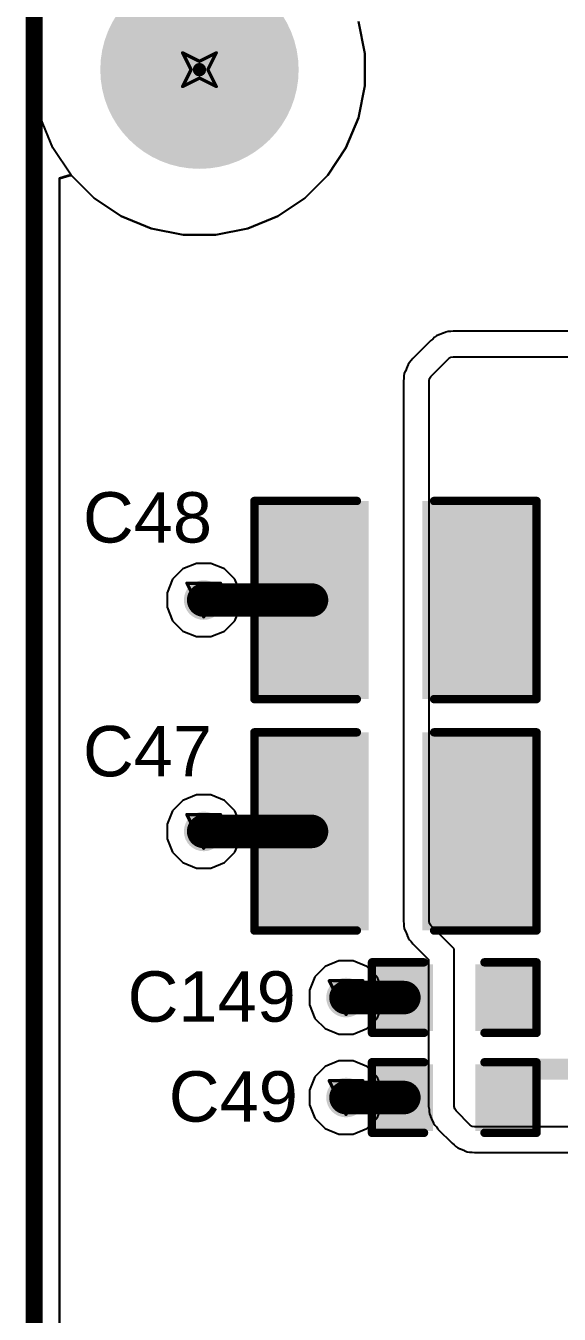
# Model space of a CAD drawing. Header units: inches. Extents: x 0 to 12.2, y 0 to 7.
# Drawn here: x -0.005 to 0.313, y 3.885 to 4.652 of the extents above; entities that cross this region are included whole.
import ezdxf

# ---------------------------------------------------------------- set-up
doc = ezdxf.new("R2010")
doc.units = ezdxf.units.IN
doc.header["$MEASUREMENT"] = 0
for name, color, linetype in [('Board Outline', 216, 'Continuous'), ('Bottom Layer', 5, 'Continuous'), ('Bottom Solder', 6, 'Continuous'), ('Drill Drawing', 1, 'Continuous'), ('Layer 1', 16, 'Continuous'), ('Layer 2', 76, 'Continuous'), ('Multi-Layer', 9, 'Continuous'), ('Pad Holes', 156, 'Continuous'), ('Top Layer', 1, 'Continuous'), ('Top Overlay', 2, 'Continuous'), ('Top Paste', 8, 'Continuous'), ('Top Solder', 216, 'Continuous'), ('Via Holes', 16, 'Continuous')]:
    doc.layers.add(name, color=color, linetype=linetype)
doc.styles.add('Arial', font='', dxfattribs={"height": 0.2})
doc.styles.get('Arial').set_extended_font_data('Arial')

# ---------------------------------------------------------------- blocks, each defined once
blk = doc.blocks.new('C___0603_209')
at = {"layer": 'Top Layer'}
for points in [[(-0.015, 0.0175), (-0.015, -0.0175), (-0.045, -0.0175), (-0.045, 0.0175)], [(0.045, 0.0175), (0.045, -0.0175), (0.015, -0.0175), (0.015, 0.0175)]]:
    blk.add_hatch(color=1, dxfattribs=at).paths.add_polyline_path(points)
at = {"layer": 'Top Paste'}
for points in [[(-0.015, 0.0175), (-0.015, -0.0175), (-0.045, -0.0175), (-0.045, 0.0175)], [(0.045, 0.0175), (0.045, -0.0175), (0.015, -0.0175), (0.015, 0.0175)]]:
    blk.add_hatch(color=8, dxfattribs=at).paths.add_polyline_path(points)
at = {"layer": 'Top Solder'}
for points in [[(-0.01264, 0.01986), (-0.01264, -0.01986), (-0.04736, -0.01986), (-0.04736, 0.01986)], [(0.04736, 0.01986), (0.04736, -0.01986), (0.01264, -0.01986), (0.01264, 0.01986)]]:
    blk.add_hatch(color=216, dxfattribs=at).paths.add_polyline_path(points)
at = {"layer": 'Top Overlay'}
for points in [[(-0.049, 0.021, 0.005, 0.005, 0), (-0.018, 0.021, 0.005, 0.005, 0)], [(-0.049, -0.021, 0.005, 0.005, 0), (-0.049, 0.021, 0.005, 0.005, 0)], [(0.018, 0.021, 0.005, 0.005, 0), (0.049, 0.021, 0.005, 0.005, 0)], [(0.049, -0.021, 0.005, 0.005, 0), (0.049, 0.021, 0.005, 0.005, 0)], [(-0.049, -0.021, 0.005, 0.005, 0), (-0.018, -0.021, 0.005, 0.005, 0)], [(0.018, -0.021, 0.005, 0.005, 0), (0.049, -0.021, 0.005, 0.005, 0)]]:
    blk.add_lwpolyline(points, format="xyseb", dxfattribs=at)
for points in [[(-0.05025, 0.021, 0.0025, 0.0025, 1), (-0.04775, 0.021, 0.0025, 0.0025, 1)], [(-0.05025, 0.021, 0.0025, 0.0025, 1), (-0.04775, 0.021, 0.0025, 0.0025, 1)], [(-0.01925, 0.021, 0.0025, 0.0025, 1), (-0.01675, 0.021, 0.0025, 0.0025, 1)], [(0.01675, 0.021, 0.0025, 0.0025, 1), (0.01925, 0.021, 0.0025, 0.0025, 1)], [(0.04775, 0.021, 0.0025, 0.0025, 1), (0.05025, 0.021, 0.0025, 0.0025, 1)], [(0.04775, 0.021, 0.0025, 0.0025, 1), (0.05025, 0.021, 0.0025, 0.0025, 1)], [(-0.05025, -0.021, 0.0025, 0.0025, 1), (-0.04775, -0.021, 0.0025, 0.0025, 1)], [(-0.05025, -0.021, 0.0025, 0.0025, 1), (-0.04775, -0.021, 0.0025, 0.0025, 1)], [(-0.01925, -0.021, 0.0025, 0.0025, 1), (-0.01675, -0.021, 0.0025, 0.0025, 1)], [(0.01675, -0.021, 0.0025, 0.0025, 1), (0.01925, -0.021, 0.0025, 0.0025, 1)], [(0.04775, -0.021, 0.0025, 0.0025, 1), (0.05025, -0.021, 0.0025, 0.0025, 1)], [(0.04775, -0.021, 0.0025, 0.0025, 1), (0.05025, -0.021, 0.0025, 0.0025, 1)]]:
    blk.add_lwpolyline(points, format="xyseb", close=True, dxfattribs=at)
blk = doc.blocks.new('C___0603_306')
at = {"layer": 'Top Layer'}
for points in [[(-0.015, 0.0175), (-0.015, -0.0175), (-0.045, -0.0175), (-0.045, 0.0175)], [(0.045, 0.0175), (0.045, -0.0175), (0.015, -0.0175), (0.015, 0.0175)]]:
    blk.add_hatch(color=1, dxfattribs=at).paths.add_polyline_path(points)
at = {"layer": 'Top Paste'}
for points in [[(-0.015, 0.0175), (-0.015, -0.0175), (-0.045, -0.0175), (-0.045, 0.0175)], [(0.045, 0.0175), (0.045, -0.0175), (0.015, -0.0175), (0.015, 0.0175)]]:
    blk.add_hatch(color=8, dxfattribs=at).paths.add_polyline_path(points)
at = {"layer": 'Top Solder'}
for points in [[(-0.01264, 0.01986), (-0.01264, -0.01986), (-0.04736, -0.01986), (-0.04736, 0.01986)], [(0.04736, 0.01986), (0.04736, -0.01986), (0.01264, -0.01986), (0.01264, 0.01986)]]:
    blk.add_hatch(color=216, dxfattribs=at).paths.add_polyline_path(points)
at = {"layer": 'Top Overlay'}
for points in [[(-0.049, 0.021, 0.005, 0.005, 0), (-0.018, 0.021, 0.005, 0.005, 0)], [(-0.049, -0.021, 0.005, 0.005, 0), (-0.049, 0.021, 0.005, 0.005, 0)], [(0.018, 0.021, 0.005, 0.005, 0), (0.049, 0.021, 0.005, 0.005, 0)], [(0.049, -0.021, 0.005, 0.005, 0), (0.049, 0.021, 0.005, 0.005, 0)], [(-0.049, -0.021, 0.005, 0.005, 0), (-0.018, -0.021, 0.005, 0.005, 0)], [(0.018, -0.021, 0.005, 0.005, 0), (0.049, -0.021, 0.005, 0.005, 0)]]:
    blk.add_lwpolyline(points, format="xyseb", dxfattribs=at)
for points in [[(-0.05025, 0.021, 0.0025, 0.0025, 1), (-0.04775, 0.021, 0.0025, 0.0025, 1)], [(-0.05025, 0.021, 0.0025, 0.0025, 1), (-0.04775, 0.021, 0.0025, 0.0025, 1)], [(-0.01925, 0.021, 0.0025, 0.0025, 1), (-0.01675, 0.021, 0.0025, 0.0025, 1)], [(0.01675, 0.021, 0.0025, 0.0025, 1), (0.01925, 0.021, 0.0025, 0.0025, 1)], [(0.04775, 0.021, 0.0025, 0.0025, 1), (0.05025, 0.021, 0.0025, 0.0025, 1)], [(0.04775, 0.021, 0.0025, 0.0025, 1), (0.05025, 0.021, 0.0025, 0.0025, 1)], [(-0.05025, -0.021, 0.0025, 0.0025, 1), (-0.04775, -0.021, 0.0025, 0.0025, 1)], [(-0.05025, -0.021, 0.0025, 0.0025, 1), (-0.04775, -0.021, 0.0025, 0.0025, 1)], [(-0.01925, -0.021, 0.0025, 0.0025, 1), (-0.01675, -0.021, 0.0025, 0.0025, 1)], [(0.01675, -0.021, 0.0025, 0.0025, 1), (0.01925, -0.021, 0.0025, 0.0025, 1)], [(0.04775, -0.021, 0.0025, 0.0025, 1), (0.05025, -0.021, 0.0025, 0.0025, 1)], [(0.04775, -0.021, 0.0025, 0.0025, 1), (0.05025, -0.021, 0.0025, 0.0025, 1)]]:
    blk.add_lwpolyline(points, format="xyseb", close=True, dxfattribs=at)
blk = doc.blocks.new('C___1210_307')
at = {"layer": 'Top Layer'}
for points in [[(-0.08, 0.055), (-0.02, 0.055), (-0.02, -0.055), (-0.08, -0.055)], [(0.02, 0.055), (0.08, 0.055), (0.08, -0.055), (0.02, -0.055)]]:
    blk.add_hatch(color=1, dxfattribs=at).paths.add_polyline_path(points)
at = {"layer": 'Top Paste'}
for points in [[(-0.08, 0.055), (-0.02, 0.055), (-0.02, -0.055), (-0.08, -0.055)], [(0.02, 0.055), (0.08, 0.055), (0.08, -0.055), (0.02, -0.055)]]:
    blk.add_hatch(color=8, dxfattribs=at).paths.add_polyline_path(points)
at = {"layer": 'Top Solder'}
for points in [[(-0.084, 0.059), (-0.016, 0.059), (-0.016, -0.059), (-0.084, -0.059)], [(0.016, 0.059), (0.084, 0.059), (0.084, -0.059), (0.016, -0.059)]]:
    blk.add_hatch(color=216, dxfattribs=at).paths.add_polyline_path(points)
at = {"layer": 'Top Overlay'}
for points in [[(-0.084, 0.059, 0.005, 0.005, 0), (-0.023, 0.059, 0.005, 0.005, 0)], [(-0.084, -0.059, 0.005, 0.005, 0), (-0.084, 0.059, 0.005, 0.005, 0)], [(0.023, 0.059, 0.005, 0.005, 0), (0.084, 0.059, 0.005, 0.005, 0)], [(0.084, -0.059, 0.005, 0.005, 0), (0.084, 0.059, 0.005, 0.005, 0)], [(-0.084, -0.059, 0.005, 0.005, 0), (-0.023, -0.059, 0.005, 0.005, 0)], [(0.023, -0.059, 0.005, 0.005, 0), (0.084, -0.059, 0.005, 0.005, 0)]]:
    blk.add_lwpolyline(points, format="xyseb", dxfattribs=at)
for points in [[(-0.08525, 0.059, 0.0025, 0.0025, 1), (-0.08275, 0.059, 0.0025, 0.0025, 1)], [(-0.08525, 0.059, 0.0025, 0.0025, 1), (-0.08275, 0.059, 0.0025, 0.0025, 1)], [(-0.02425, 0.059, 0.0025, 0.0025, 1), (-0.02175, 0.059, 0.0025, 0.0025, 1)], [(0.02175, 0.059, 0.0025, 0.0025, 1), (0.02425, 0.059, 0.0025, 0.0025, 1)], [(0.08275, 0.059, 0.0025, 0.0025, 1), (0.08525, 0.059, 0.0025, 0.0025, 1)], [(0.08275, 0.059, 0.0025, 0.0025, 1), (0.08525, 0.059, 0.0025, 0.0025, 1)], [(-0.08525, -0.059, 0.0025, 0.0025, 1), (-0.08275, -0.059, 0.0025, 0.0025, 1)], [(-0.08525, -0.059, 0.0025, 0.0025, 1), (-0.08275, -0.059, 0.0025, 0.0025, 1)], [(-0.02425, -0.059, 0.0025, 0.0025, 1), (-0.02175, -0.059, 0.0025, 0.0025, 1)], [(0.02175, -0.059, 0.0025, 0.0025, 1), (0.02425, -0.059, 0.0025, 0.0025, 1)], [(0.08275, -0.059, 0.0025, 0.0025, 1), (0.08525, -0.059, 0.0025, 0.0025, 1)], [(0.08275, -0.059, 0.0025, 0.0025, 1), (0.08525, -0.059, 0.0025, 0.0025, 1)]]:
    blk.add_lwpolyline(points, format="xyseb", close=True, dxfattribs=at)
blk = doc.blocks.new('C___1210_308')
at = {"layer": 'Top Layer'}
for points in [[(-0.08, 0.055), (-0.02, 0.055), (-0.02, -0.055), (-0.08, -0.055)], [(0.02, 0.055), (0.08, 0.055), (0.08, -0.055), (0.02, -0.055)]]:
    blk.add_hatch(color=1, dxfattribs=at).paths.add_polyline_path(points)
at = {"layer": 'Top Paste'}
for points in [[(-0.08, 0.055), (-0.02, 0.055), (-0.02, -0.055), (-0.08, -0.055)], [(0.02, 0.055), (0.08, 0.055), (0.08, -0.055), (0.02, -0.055)]]:
    blk.add_hatch(color=8, dxfattribs=at).paths.add_polyline_path(points)
at = {"layer": 'Top Solder'}
for points in [[(-0.084, 0.059), (-0.016, 0.059), (-0.016, -0.059), (-0.084, -0.059)], [(0.016, 0.059), (0.084, 0.059), (0.084, -0.059), (0.016, -0.059)]]:
    blk.add_hatch(color=216, dxfattribs=at).paths.add_polyline_path(points)
at = {"layer": 'Top Overlay'}
for points in [[(-0.084, 0.059, 0.005, 0.005, 0), (-0.023, 0.059, 0.005, 0.005, 0)], [(-0.084, -0.059, 0.005, 0.005, 0), (-0.084, 0.059, 0.005, 0.005, 0)], [(0.023, 0.059, 0.005, 0.005, 0), (0.084, 0.059, 0.005, 0.005, 0)], [(0.084, -0.059, 0.005, 0.005, 0), (0.084, 0.059, 0.005, 0.005, 0)], [(-0.084, -0.059, 0.005, 0.005, 0), (-0.023, -0.059, 0.005, 0.005, 0)], [(0.023, -0.059, 0.005, 0.005, 0), (0.084, -0.059, 0.005, 0.005, 0)]]:
    blk.add_lwpolyline(points, format="xyseb", dxfattribs=at)
for points in [[(-0.08525, 0.059, 0.0025, 0.0025, 1), (-0.08275, 0.059, 0.0025, 0.0025, 1)], [(-0.08525, 0.059, 0.0025, 0.0025, 1), (-0.08275, 0.059, 0.0025, 0.0025, 1)], [(-0.02425, 0.059, 0.0025, 0.0025, 1), (-0.02175, 0.059, 0.0025, 0.0025, 1)], [(0.02175, 0.059, 0.0025, 0.0025, 1), (0.02425, 0.059, 0.0025, 0.0025, 1)], [(0.08275, 0.059, 0.0025, 0.0025, 1), (0.08525, 0.059, 0.0025, 0.0025, 1)], [(0.08275, 0.059, 0.0025, 0.0025, 1), (0.08525, 0.059, 0.0025, 0.0025, 1)], [(-0.08525, -0.059, 0.0025, 0.0025, 1), (-0.08275, -0.059, 0.0025, 0.0025, 1)], [(-0.08525, -0.059, 0.0025, 0.0025, 1), (-0.08275, -0.059, 0.0025, 0.0025, 1)], [(-0.02425, -0.059, 0.0025, 0.0025, 1), (-0.02175, -0.059, 0.0025, 0.0025, 1)], [(0.02175, -0.059, 0.0025, 0.0025, 1), (0.02425, -0.059, 0.0025, 0.0025, 1)], [(0.08275, -0.059, 0.0025, 0.0025, 1), (0.08525, -0.059, 0.0025, 0.0025, 1)], [(0.08275, -0.059, 0.0025, 0.0025, 1), (0.08525, -0.059, 0.0025, 0.0025, 1)]]:
    blk.add_lwpolyline(points, format="xyseb", close=True, dxfattribs=at)

msp = doc.modelspace()

# ---------------------------------------------------------------- hatches: boundary and pattern name
at = {"layer": 'Bottom Layer'}
h = msp.add_hatch(color=5, dxfattribs=at)
edge = h.paths.add_edge_path()
edge.add_arc((0.10095, 4.31015), 0.01181, 0, 360)
h = msp.add_hatch(color=5, dxfattribs=at)
edge = h.paths.add_edge_path()
edge.add_arc((0.10095, 4.17236), 0.01181, 0, 360)
h = msp.add_hatch(color=5, dxfattribs=at)
edge = h.paths.add_edge_path()
edge.add_arc((0.18569, 4.0734), 0.01181, 0, 360)
h = msp.add_hatch(color=5, dxfattribs=at)
edge = h.paths.add_edge_path()
edge.add_arc((0.18569, 4.01388), 0.01181, 0, 360)
at = {"layer": 'Bottom Solder'}
h = msp.add_hatch(color=6, dxfattribs=at)
edge = h.paths.add_edge_path()
edge.add_arc((0.09842, 4.62599), 0.004, 0, 360)
at = {"layer": 'Layer 1'}
h = msp.add_hatch(color=16, dxfattribs=at)
edge = h.paths.add_edge_path()
edge.add_arc((0.10095, 4.31015), 0.01181, 0, 360)
h = msp.add_hatch(color=16, dxfattribs=at)
edge = h.paths.add_edge_path()
edge.add_arc((0.10095, 4.17236), 0.01181, 0, 360)
h = msp.add_hatch(color=16, dxfattribs=at)
edge = h.paths.add_edge_path()
edge.add_arc((0.18569, 4.0734), 0.01181, 0, 360)
h = msp.add_hatch(color=16, dxfattribs=at)
edge = h.paths.add_edge_path()
edge.add_arc((0.18569, 4.01388), 0.01181, 0, 360)
at = {"layer": 'Layer 2'}
h = msp.add_hatch(color=76, dxfattribs=at)
edge = h.paths.add_edge_path()
edge.add_arc((0.10095, 4.31015), 0.01181, 0, 360)
h = msp.add_hatch(color=76, dxfattribs=at)
edge = h.paths.add_edge_path()
edge.add_arc((0.10095, 4.17236), 0.01181, 0, 360)
h = msp.add_hatch(color=76, dxfattribs=at)
edge = h.paths.add_edge_path()
edge.add_arc((0.18569, 4.0734), 0.01181, 0, 360)
h = msp.add_hatch(color=76, dxfattribs=at)
edge = h.paths.add_edge_path()
edge.add_arc((0.18569, 4.01388), 0.01181, 0, 360)
at = {"layer": 'Pad Holes'}
h = msp.add_hatch(color=7, dxfattribs=at)
edge = h.paths.add_edge_path()
edge.add_arc((0.09842, 4.62599), 0.05906, 0, 360)
at = {"layer": 'Top Layer'}
h = msp.add_hatch(color=1, dxfattribs=at)
edge = h.paths.add_edge_path()
edge.add_arc((0.10095, 4.31015), 0.01181, 0, 360)
h = msp.add_hatch(color=1, dxfattribs=at)
edge = h.paths.add_edge_path()
edge.add_arc((0.10095, 4.17236), 0.01181, 0, 360)
h = msp.add_hatch(color=1, dxfattribs=at)
edge = h.paths.add_edge_path()
edge.add_arc((0.18569, 4.0734), 0.01181, 0, 360)
msp.add_hatch(color=1, dxfattribs=at).paths.add_polyline_path([(0.29512, 4.02443), (0.40289, 4.02443), (0.40289, 4.03703), (0.29512, 4.03703)])
h = msp.add_hatch(color=1, dxfattribs=at)
edge = h.paths.add_edge_path()
edge.add_arc((0.18569, 4.01388), 0.01181, 0, 360)
at = {"layer": 'Top Solder'}
h = msp.add_hatch(color=216, dxfattribs=at)
edge = h.paths.add_edge_path()
edge.add_arc((0.09842, 4.62599), 0.004, 0, 360)
at = {"layer": 'Via Holes'}
h = msp.add_hatch(color=7, dxfattribs=at)
edge = h.paths.add_edge_path()
edge.add_arc((0.10095, 4.31015), 0.00591, 0, 360)
h = msp.add_hatch(color=7, dxfattribs=at)
edge = h.paths.add_edge_path()
edge.add_arc((0.10095, 4.17236), 0.00591, 0, 360)
h = msp.add_hatch(color=7, dxfattribs=at)
edge = h.paths.add_edge_path()
edge.add_arc((0.18569, 4.0734), 0.00591, 0, 360)
h = msp.add_hatch(color=7, dxfattribs=at)
edge = h.paths.add_edge_path()
edge.add_arc((0.18569, 4.01388), 0.00591, 0, 360)

# ---------------------------------------------------------------- linework, layer by layer
at = {"layer": 'Board Outline'}
msp.add_lwpolyline([(0, 0, 0.01, 0.01, 0), (0, 4.72441, 0.01, 0.01, 0)], format="xyseb", dxfattribs=at)
at = {"layer": 'Bottom Layer'}
for p, q in [((0.19685, 4.63568), (0.19307, 4.6547)), ((0.19685, 4.61629), (0.19685, 4.63568)), ((0.19307, 4.59728), (0.19685, 4.61629)), ((0.18565, 4.57936), (0.19307, 4.59728)), ((0.17487, 4.56324), (0.18565, 4.57936)), ((0.01529, 4.56122), (0.02054, 4.56281)), ((0.01529, 0.16319), (0.01529, 4.56122)), ((0.02054, 4.56281), (0.02229, 4.56292)), ((0.02229, 4.56292), (0.03568, 4.54954)), ((0.16117, 4.54954), (0.17487, 4.56324)), ((0.03568, 4.54954), (0.0518, 4.53876)), ((0.14504, 4.53876), (0.16117, 4.54954)), ((0.0518, 4.53876), (0.06971, 4.53134)), ((0.12713, 4.53134), (0.14504, 4.53876)), ((0.06971, 4.53134), (0.08873, 4.52756)), ((0.08873, 4.52756), (0.10812, 4.52756)), ((0.10812, 4.52756), (0.12713, 4.53134))]:
    msp.add_line(p, q, dxfattribs=at)
at = {"layer": 'Drill Drawing'}
for points in [[(0.08842, 4.63599, 0.002, 0.002, 0), (0.09842, 4.63099, 0.002, 0.002, 0)], [(0.08842, 4.63599, 0.002, 0.002, 0), (0.09342, 4.62599, 0.002, 0.002, 0)], [(0.09842, 4.63099, 0.002, 0.002, 0), (0.10842, 4.63599, 0.002, 0.002, 0)], [(0.10342, 4.62599, 0.002, 0.002, 0), (0.10842, 4.63599, 0.002, 0.002, 0)], [(0.08842, 4.61599, 0.002, 0.002, 0), (0.09342, 4.62599, 0.002, 0.002, 0)], [(0.10342, 4.62599, 0.002, 0.002, 0), (0.10842, 4.61599, 0.002, 0.002, 0)], [(0.08842, 4.61599, 0.002, 0.002, 0), (0.09842, 4.62099, 0.002, 0.002, 0)], [(0.09842, 4.62099, 0.002, 0.002, 0), (0.10842, 4.61599, 0.002, 0.002, 0)], [(0.09095, 4.32015, 0.002, 0.002, 0), (0.11095, 4.32015, 0.002, 0.002, 0)], [(0.09095, 4.32015, 0.002, 0.002, 0), (0.10095, 4.30015, 0.002, 0.002, 0)], [(0.10095, 4.30015, 0.002, 0.002, 0), (0.11095, 4.32015, 0.002, 0.002, 0)], [(0.09095, 4.18236, 0.002, 0.002, 0), (0.11095, 4.18236, 0.002, 0.002, 0)], [(0.09095, 4.18236, 0.002, 0.002, 0), (0.10095, 4.16236, 0.002, 0.002, 0)], [(0.10095, 4.16236, 0.002, 0.002, 0), (0.11095, 4.18236, 0.002, 0.002, 0)], [(0.17569, 4.0834, 0.002, 0.002, 0), (0.19569, 4.0834, 0.002, 0.002, 0)], [(0.17569, 4.0834, 0.002, 0.002, 0), (0.18569, 4.0634, 0.002, 0.002, 0)], [(0.18569, 4.0634, 0.002, 0.002, 0), (0.19569, 4.0834, 0.002, 0.002, 0)], [(0.17569, 4.02388, 0.002, 0.002, 0), (0.19569, 4.02388, 0.002, 0.002, 0)], [(0.17569, 4.02388, 0.002, 0.002, 0), (0.18569, 4.00388, 0.002, 0.002, 0)], [(0.18569, 4.00388, 0.002, 0.002, 0), (0.19569, 4.02388, 0.002, 0.002, 0)]]:
    msp.add_lwpolyline(points, format="xyseb", dxfattribs=at)
for points in [[(0.08792, 4.63599, 0.001, 0.001, 1), (0.08892, 4.63599, 0.001, 0.001, 1)], [(0.08792, 4.63599, 0.001, 0.001, 1), (0.08892, 4.63599, 0.001, 0.001, 1)], [(0.10792, 4.63599, 0.001, 0.001, 1), (0.10892, 4.63599, 0.001, 0.001, 1)], [(0.10792, 4.63599, 0.001, 0.001, 1), (0.10892, 4.63599, 0.001, 0.001, 1)], [(0.09292, 4.62599, 0.001, 0.001, 1), (0.09392, 4.62599, 0.001, 0.001, 1)], [(0.09292, 4.62599, 0.001, 0.001, 1), (0.09392, 4.62599, 0.001, 0.001, 1)], [(0.09792, 4.63099, 0.001, 0.001, 1), (0.09892, 4.63099, 0.001, 0.001, 1)], [(0.09792, 4.63099, 0.001, 0.001, 1), (0.09892, 4.63099, 0.001, 0.001, 1)], [(0.10292, 4.62599, 0.001, 0.001, 1), (0.10392, 4.62599, 0.001, 0.001, 1)], [(0.10292, 4.62599, 0.001, 0.001, 1), (0.10392, 4.62599, 0.001, 0.001, 1)], [(0.09792, 4.62099, 0.001, 0.001, 1), (0.09892, 4.62099, 0.001, 0.001, 1)], [(0.09792, 4.62099, 0.001, 0.001, 1), (0.09892, 4.62099, 0.001, 0.001, 1)], [(0.08792, 4.61599, 0.001, 0.001, 1), (0.08892, 4.61599, 0.001, 0.001, 1)], [(0.08792, 4.61599, 0.001, 0.001, 1), (0.08892, 4.61599, 0.001, 0.001, 1)], [(0.10792, 4.61599, 0.001, 0.001, 1), (0.10892, 4.61599, 0.001, 0.001, 1)], [(0.10792, 4.61599, 0.001, 0.001, 1), (0.10892, 4.61599, 0.001, 0.001, 1)], [(0.09045, 4.32015, 0.001, 0.001, 1), (0.09145, 4.32015, 0.001, 0.001, 1)], [(0.09045, 4.32015, 0.001, 0.001, 1), (0.09145, 4.32015, 0.001, 0.001, 1)], [(0.11045, 4.32015, 0.001, 0.001, 1), (0.11145, 4.32015, 0.001, 0.001, 1)], [(0.11045, 4.32015, 0.001, 0.001, 1), (0.11145, 4.32015, 0.001, 0.001, 1)], [(0.10045, 4.30015, 0.001, 0.001, 1), (0.10145, 4.30015, 0.001, 0.001, 1)], [(0.10045, 4.30015, 0.001, 0.001, 1), (0.10145, 4.30015, 0.001, 0.001, 1)], [(0.09045, 4.18236, 0.001, 0.001, 1), (0.09145, 4.18236, 0.001, 0.001, 1)], [(0.09045, 4.18236, 0.001, 0.001, 1), (0.09145, 4.18236, 0.001, 0.001, 1)], [(0.11045, 4.18236, 0.001, 0.001, 1), (0.11145, 4.18236, 0.001, 0.001, 1)], [(0.11045, 4.18236, 0.001, 0.001, 1), (0.11145, 4.18236, 0.001, 0.001, 1)], [(0.10045, 4.16236, 0.001, 0.001, 1), (0.10145, 4.16236, 0.001, 0.001, 1)], [(0.10045, 4.16236, 0.001, 0.001, 1), (0.10145, 4.16236, 0.001, 0.001, 1)], [(0.17519, 4.0834, 0.001, 0.001, 1), (0.17619, 4.0834, 0.001, 0.001, 1)], [(0.17519, 4.0834, 0.001, 0.001, 1), (0.17619, 4.0834, 0.001, 0.001, 1)], [(0.19519, 4.0834, 0.001, 0.001, 1), (0.19619, 4.0834, 0.001, 0.001, 1)], [(0.19519, 4.0834, 0.001, 0.001, 1), (0.19619, 4.0834, 0.001, 0.001, 1)], [(0.18519, 4.0634, 0.001, 0.001, 1), (0.18619, 4.0634, 0.001, 0.001, 1)], [(0.18519, 4.0634, 0.001, 0.001, 1), (0.18619, 4.0634, 0.001, 0.001, 1)], [(0.17519, 4.02388, 0.001, 0.001, 1), (0.17619, 4.02388, 0.001, 0.001, 1)], [(0.17519, 4.02388, 0.001, 0.001, 1), (0.17619, 4.02388, 0.001, 0.001, 1)], [(0.19519, 4.02388, 0.001, 0.001, 1), (0.19619, 4.02388, 0.001, 0.001, 1)], [(0.19519, 4.02388, 0.001, 0.001, 1), (0.19619, 4.02388, 0.001, 0.001, 1)], [(0.18519, 4.00388, 0.001, 0.001, 1), (0.18619, 4.00388, 0.001, 0.001, 1)], [(0.18519, 4.00388, 0.001, 0.001, 1), (0.18619, 4.00388, 0.001, 0.001, 1)]]:
    msp.add_lwpolyline(points, format="xyseb", close=True, dxfattribs=at)
at = {"layer": 'Layer 1'}
for p, q in [((0.19685, 4.63568), (0.19307, 4.6547)), ((0.19685, 4.61629), (0.19685, 4.63568)), ((0.19307, 4.59728), (0.19685, 4.61629)), ((0.18565, 4.57936), (0.19307, 4.59728)), ((0.17487, 4.56324), (0.18565, 4.57936)), ((0.01529, 4.56122), (0.02054, 4.56281)), ((0.01529, 0.16319), (0.01529, 4.56122)), ((0.02054, 4.56281), (0.02229, 4.56292)), ((0.02229, 4.56292), (0.03568, 4.54954)), ((0.16117, 4.54954), (0.17487, 4.56324)), ((0.03568, 4.54954), (0.0518, 4.53876)), ((0.14504, 4.53876), (0.16117, 4.54954)), ((0.0518, 4.53876), (0.06971, 4.53134)), ((0.12713, 4.53134), (0.14504, 4.53876)), ((0.06971, 4.53134), (0.08873, 4.52756)), ((0.08873, 4.52756), (0.10812, 4.52756)), ((0.10812, 4.52756), (0.12713, 4.53134))]:
    msp.add_line(p, q, dxfattribs=at)
at = {"layer": 'Layer 2'}
for p, q in [((0.19685, 4.63568), (0.19307, 4.6547)), ((0.19685, 4.61629), (0.19685, 4.63568)), ((0.19307, 4.59728), (0.19685, 4.61629)), ((0.18565, 4.57936), (0.19307, 4.59728)), ((0.17487, 4.56324), (0.18565, 4.57936)), ((0.015, 4.56162), (0.02022, 4.56321)), ((0.015, 3.65292), (0.015, 4.56162)), ((0.02022, 4.56321), (0.022, 4.56322)), ((0.022, 4.56322), (0.03568, 4.54954)), ((0.16117, 4.54954), (0.17487, 4.56324)), ((0.03568, 4.54954), (0.0518, 4.53876)), ((0.14504, 4.53876), (0.16117, 4.54954)), ((0.0518, 4.53876), (0.06971, 4.53134)), ((0.12713, 4.53134), (0.14504, 4.53876)), ((0.06971, 4.53134), (0.08873, 4.52756)), ((0.08873, 4.52756), (0.10812, 4.52756)), ((0.10812, 4.52756), (0.12713, 4.53134)), ((0.08859, 4.32864), (0.08245, 4.32251)), ((0.09661, 4.33196), (0.08859, 4.32864)), ((0.10528, 4.33196), (0.09661, 4.33196)), ((0.1133, 4.32864), (0.10528, 4.33196)), ((0.11944, 4.32251), (0.1133, 4.32864)), ((0.08245, 4.32251), (0.07913, 4.31449)), ((0.12276, 4.31449), (0.11944, 4.32251)), ((0.07913, 4.31449), (0.07913, 4.30581)), ((0.12276, 4.30581), (0.12276, 4.31449)), ((0.07913, 4.30581), (0.08245, 4.2978)), ((0.11944, 4.2978), (0.12276, 4.30581)), ((0.08245, 4.2978), (0.08859, 4.29166)), ((0.1133, 4.29166), (0.11944, 4.2978)), ((0.08859, 4.29166), (0.09661, 4.28834)), ((0.10528, 4.28834), (0.1133, 4.29166)), ((0.09661, 4.28834), (0.10528, 4.28834)), ((0.08859, 4.19085), (0.08245, 4.18471)), ((0.09661, 4.19417), (0.08859, 4.19085)), ((0.10528, 4.19417), (0.09661, 4.19417)), ((0.1133, 4.19085), (0.10528, 4.19417)), ((0.11944, 4.18471), (0.1133, 4.19085)), ((0.08245, 4.18471), (0.07913, 4.1767)), ((0.12276, 4.1767), (0.11944, 4.18471)), ((0.07913, 4.1767), (0.07913, 4.16802)), ((0.12276, 4.16802), (0.12276, 4.1767)), ((0.07913, 4.16802), (0.08245, 4.16)), ((0.11944, 4.16), (0.12276, 4.16802)), ((0.08245, 4.16), (0.08859, 4.15387)), ((0.1133, 4.15387), (0.11944, 4.16)), ((0.08859, 4.15387), (0.09661, 4.15055)), ((0.10528, 4.15055), (0.1133, 4.15387)), ((0.09661, 4.15055), (0.10528, 4.15055)), ((0.17333, 4.09189), (0.16719, 4.08575)), ((0.18135, 4.09521), (0.17333, 4.09189)), ((0.19002, 4.09521), (0.18135, 4.09521)), ((0.19804, 4.09189), (0.19002, 4.09521)), ((0.20418, 4.08575), (0.19804, 4.09189)), ((0.16719, 4.08575), (0.16387, 4.07774)), ((0.2075, 4.07774), (0.20418, 4.08575)), ((0.16387, 4.07774), (0.16387, 4.06906)), ((0.2075, 4.06906), (0.2075, 4.07774)), ((0.16387, 4.06906), (0.16719, 4.06104)), ((0.20418, 4.06104), (0.2075, 4.06906)), ((0.16719, 4.06104), (0.17333, 4.05491)), ((0.19804, 4.05491), (0.20418, 4.06104)), ((0.17333, 4.05491), (0.18135, 4.05159)), ((0.18135, 4.05159), (0.19002, 4.05159)), ((0.19002, 4.05159), (0.19804, 4.05491)), ((0.17333, 4.03237), (0.16719, 4.02623)), ((0.18135, 4.03569), (0.17333, 4.03237)), ((0.19002, 4.03569), (0.18135, 4.03569)), ((0.19804, 4.03237), (0.19002, 4.03569)), ((0.20418, 4.02623), (0.19804, 4.03237)), ((0.16719, 4.02623), (0.16387, 4.01821)), ((0.2075, 4.01821), (0.20418, 4.02623)), ((0.16387, 4.01821), (0.16387, 4.00954)), ((0.2075, 4.00954), (0.2075, 4.01821)), ((0.16387, 4.00954), (0.16719, 4.00152)), ((0.20418, 4.00152), (0.2075, 4.00954)), ((0.16719, 4.00152), (0.17333, 3.99539)), ((0.19804, 3.99539), (0.20418, 4.00152)), ((0.17333, 3.99539), (0.18135, 3.99206)), ((0.18135, 3.99206), (0.19002, 3.99206)), ((0.19002, 3.99206), (0.19804, 3.99539))]:
    msp.add_line(p, q, dxfattribs=at)
at = {"layer": 'Multi-Layer'}
for p, q in [((0, 4.63568), (0.00378, 4.6547)), ((0.19307, 4.6547), (0.19685, 4.63568)), ((0, 4.62599), (0, 4.63568)), ((0.19685, 4.63568), (0.19685, 4.62599)), ((0, 4.61629), (0, 4.62599)), ((0.19685, 4.62599), (0.19685, 4.61629)), ((0.00378, 4.59728), (0, 4.61629)), ((0.19685, 4.61629), (0.19307, 4.59728)), ((0.0112, 4.57936), (0.00378, 4.59728)), ((0.19307, 4.59728), (0.18565, 4.57936)), ((0.02197, 4.56324), (0.0112, 4.57936)), ((0.18565, 4.57936), (0.17487, 4.56324)), ((0.03568, 4.54954), (0.02197, 4.56324)), ((0.17487, 4.56324), (0.16117, 4.54954)), ((0.0518, 4.53876), (0.03568, 4.54954)), ((0.16117, 4.54954), (0.14504, 4.53876)), ((0.06971, 4.53134), (0.0518, 4.53876)), ((0.14504, 4.53876), (0.12713, 4.53134)), ((0.08873, 4.52756), (0.06971, 4.53134)), ((0.09842, 4.52756), (0.08873, 4.52756)), ((0.09842, 4.52756), (0.09842, 4.52756)), ((0.10812, 4.52756), (0.09842, 4.52756)), ((0.12713, 4.53134), (0.10812, 4.52756))]:
    msp.add_line(p, q, dxfattribs=at)
at = {"layer": 'Top Layer'}
for p, q in [((0.19685, 4.63568), (0.19307, 4.6547)), ((0.19685, 4.61629), (0.19685, 4.63568)), ((0.19307, 4.59728), (0.19685, 4.61629)), ((0.18565, 4.57936), (0.19307, 4.59728)), ((0.17487, 4.56324), (0.18565, 4.57936)), ((0.01529, 4.56122), (0.02054, 4.56281)), ((0.01529, 0.16319), (0.01529, 4.56122)), ((0.02054, 4.56281), (0.02229, 4.56292)), ((0.02229, 4.56292), (0.03568, 4.54954)), ((0.16117, 4.54954), (0.17487, 4.56324)), ((0.03568, 4.54954), (0.0518, 4.53876)), ((0.14504, 4.53876), (0.16117, 4.54954)), ((0.0518, 4.53876), (0.06971, 4.53134)), ((0.12713, 4.53134), (0.14504, 4.53876)), ((0.06971, 4.53134), (0.08873, 4.52756)), ((0.08873, 4.52756), (0.10812, 4.52756)), ((0.10812, 4.52756), (0.12713, 4.53134)), ((0.23844, 4.46665), (0.23737, 4.46559)), ((0.23962, 4.46744), (0.23844, 4.46665)), ((0.24101, 4.46802), (0.23962, 4.46744)), ((0.24108, 4.46806), (0.24101, 4.46802)), ((0.24117, 4.46808), (0.24108, 4.46806)), ((0.24358, 4.46908), (0.24117, 4.46808)), ((0.24365, 4.46913), (0.24358, 4.46908)), ((0.24374, 4.46915), (0.24365, 4.46913)), ((0.24513, 4.46972), (0.24374, 4.46915)), ((0.24652, 4.47), (0.24513, 4.46972)), ((0.24803, 4.47), (0.24652, 4.47)), ((0.24951, 4.47029), (0.24803, 4.47)), ((0.56549, 4.47029), (0.24951, 4.47029)), ((0.23612, 4.46475), (0.22537, 4.454)), ((0.23737, 4.46559), (0.23612, 4.46475)), ((0.22268, 4.4505), (0.2221, 4.44911)), ((0.22347, 4.45168), (0.22268, 4.4505)), ((0.22453, 4.45275), (0.22347, 4.45168)), ((0.22537, 4.454), (0.22453, 4.45275)), ((0.23618, 4.44318), (0.24693, 4.45393)), ((0.24693, 4.45393), (0.24811, 4.45472)), ((0.24811, 4.45472), (0.24951, 4.455)), ((0.24951, 4.455), (0.56549, 4.455)), ((0.2204, 4.44499), (0.22012, 4.4436)), ((0.22012, 4.4436), (0.22012, 4.44209)), ((0.22097, 4.44638), (0.2204, 4.44499)), ((0.22099, 4.44646), (0.22097, 4.44638)), ((0.22104, 4.44654), (0.22099, 4.44646)), ((0.22204, 4.44895), (0.22104, 4.44654)), ((0.22205, 4.44904), (0.22204, 4.44895)), ((0.2221, 4.44911), (0.22205, 4.44904)), ((0.2354, 4.442), (0.23618, 4.44318)), ((0.22012, 4.44209), (0.21982, 4.44061)), ((0.21982, 4.44061), (0.21982, 4.11886)), ((0.23512, 4.44061), (0.2354, 4.442)), ((0.23512, 4.11886), (0.23512, 4.44061)), ((0.21982, 4.11886), (0.22012, 4.11739)), ((0.22012, 4.11739), (0.22012, 4.11588)), ((0.22012, 4.11588), (0.2204, 4.11449)), ((0.2204, 4.11449), (0.22097, 4.1131)), ((0.22097, 4.1131), (0.22099, 4.11301)), ((0.22099, 4.11301), (0.22104, 4.11294)), ((0.22104, 4.11294), (0.22204, 4.11052)), ((0.2354, 4.11747), (0.23512, 4.11886)), ((0.23618, 4.11629), (0.2354, 4.11747)), ((0.25012, 4.10236), (0.23618, 4.11629)), ((0.22204, 4.11052), (0.22205, 4.11044)), ((0.22205, 4.11044), (0.2221, 4.11037)), ((0.2221, 4.11037), (0.22268, 4.10897)), ((0.22268, 4.10897), (0.22347, 4.10779)), ((0.22347, 4.10779), (0.22453, 4.10673)), ((0.22453, 4.10673), (0.22537, 4.10548)), ((0.22537, 4.10548), (0.23482, 4.09602)), ((0.25012, 4.00848), (0.25012, 4.10236)), ((0.23482, 4.09602), (0.23482, 4.00848)), ((0.23482, 4.00848), (0.23512, 4.00701)), ((0.23512, 4.00701), (0.23512, 4.0055)), ((0.23512, 4.0055), (0.2354, 4.00411)), ((0.2504, 4.00709), (0.25012, 4.00848)), ((0.25118, 4.00591), (0.2504, 4.00709)), ((0.25966, 3.99744), (0.25118, 4.00591)), ((0.2354, 4.00411), (0.23597, 4.00272)), ((0.23597, 4.00272), (0.23599, 4.00263)), ((0.23599, 4.00263), (0.23604, 4.00256)), ((0.23604, 4.00256), (0.23704, 4.00015)), ((0.23704, 4.00015), (0.23705, 4.00006)), ((0.23705, 4.00006), (0.2371, 3.99999)), ((0.2371, 3.99999), (0.23768, 3.9986)), ((0.23768, 3.9986), (0.23847, 3.99742)), ((0.23847, 3.99742), (0.23953, 3.99635)), ((0.23953, 3.99635), (0.24037, 3.9951)), ((0.24037, 3.9951), (0.24884, 3.98663)), ((0.26084, 3.99665), (0.25966, 3.99744)), ((0.26223, 3.99638), (0.26084, 3.99665)), ((0.365, 3.99638), (0.26223, 3.99638)), ((0.24884, 3.98663), (0.25009, 3.98579)), ((0.25009, 3.98579), (0.25116, 3.98472)), ((0.25116, 3.98472), (0.25234, 3.98394)), ((0.25234, 3.98394), (0.25373, 3.98336)), ((0.25373, 3.98336), (0.2538, 3.98331)), ((0.2538, 3.98331), (0.25389, 3.98329)), ((0.25389, 3.98329), (0.2563, 3.98229)), ((0.2563, 3.98229), (0.25637, 3.98225)), ((0.25637, 3.98225), (0.25646, 3.98223)), ((0.25646, 3.98223), (0.25785, 3.98165)), ((0.25785, 3.98165), (0.25924, 3.98138)), ((0.25924, 3.98138), (0.26075, 3.98138)), ((0.26075, 3.98138), (0.26223, 3.98108)), ((0.26223, 3.98108), (0.365, 3.98108))]:
    msp.add_line(p, q, dxfattribs=at)
for points in [[(0.10095, 4.31015, 0.02, 0.02, 0), (0.16512, 4.31015, 0.02, 0.02, 0)], [(0.10095, 4.17236, 0.02, 0.02, 0), (0.16512, 4.17236, 0.02, 0.02, 0)], [(0.18569, 4.0734, 0.02, 0.02, 0), (0.22012, 4.0734, 0.02, 0.02, 0)], [(0.18569, 4.01388, 0.02, 0.02, 0), (0.22012, 4.01388, 0.02, 0.02, 0)]]:
    msp.add_lwpolyline(points, format="xyseb", dxfattribs=at)
for points in [[(0.09595, 4.31015, 0.01, 0.01, 1), (0.10595, 4.31015, 0.01, 0.01, 1)], [(0.16012, 4.31015, 0.01, 0.01, 1), (0.17012, 4.31015, 0.01, 0.01, 1)], [(0.09595, 4.17236, 0.01, 0.01, 1), (0.10595, 4.17236, 0.01, 0.01, 1)], [(0.16012, 4.17236, 0.01, 0.01, 1), (0.17012, 4.17236, 0.01, 0.01, 1)], [(0.18069, 4.0734, 0.01, 0.01, 1), (0.19069, 4.0734, 0.01, 0.01, 1)], [(0.21512, 4.0734, 0.01, 0.01, 1), (0.22512, 4.0734, 0.01, 0.01, 1)], [(0.18069, 4.01388, 0.01, 0.01, 1), (0.19069, 4.01388, 0.01, 0.01, 1)], [(0.21512, 4.01388, 0.01, 0.01, 1), (0.22512, 4.01388, 0.01, 0.01, 1)]]:
    msp.add_lwpolyline(points, format="xyseb", close=True, dxfattribs=at)

# ---------------------------------------------------------------- block references
for name, p in [('C___1210_307', (0.21512, 4.31015)), ('C___1210_308', (0.21512, 4.17236)), ('C___0603_209', (0.25012, 4.0734)), ('C___0603_306', (0.25012, 4.01388))]:
    msp.add_blockref(name, p)

# ---------------------------------------------------------------- texts
at = {"layer": 'Top Overlay', "style": 'Arial'}
for s, p in [('C48', (0.02903, 4.34438)), ('C47', (0.02903, 4.20515)), ('C149', (0.05563, 4.05905)), ('C49', (0.08015, 3.99953))]:
    msp.add_text(s, height=0.03, dxfattribs=at).set_placement(p)

doc.saveas('drawing.dxf')
